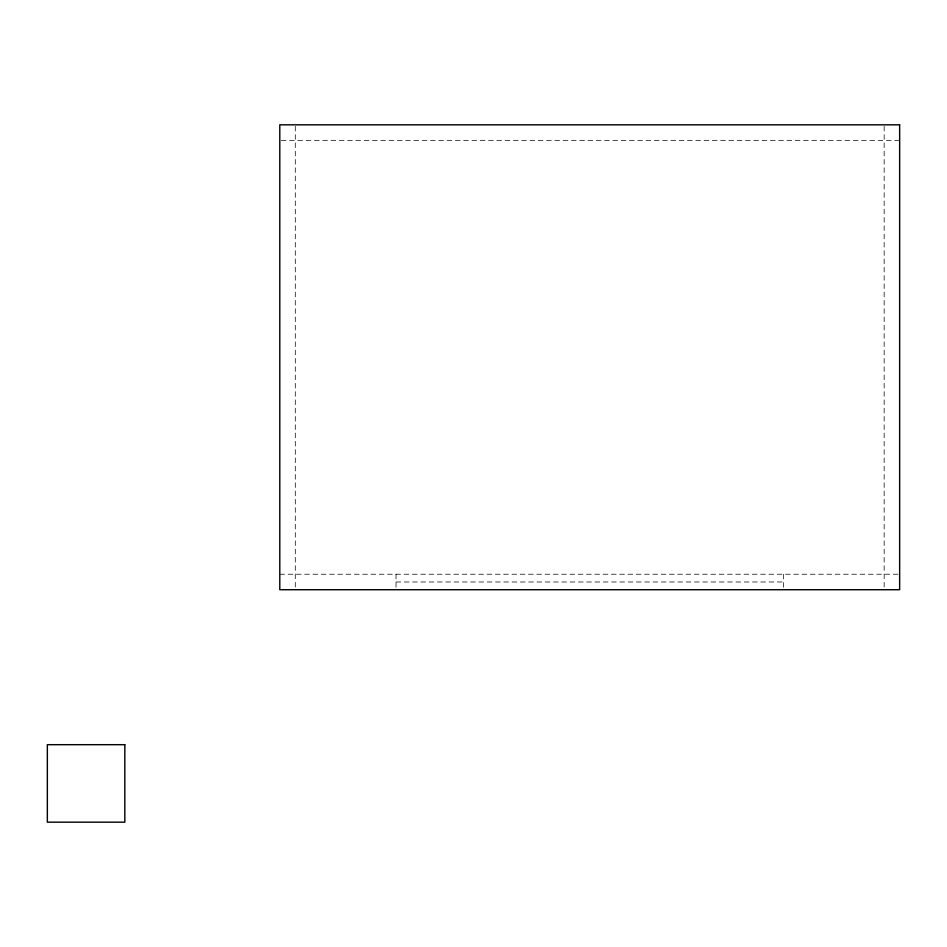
<?xml version="1.0" encoding="UTF-8"?>
<svg xmlns="http://www.w3.org/2000/svg" width="947" height="947" viewBox="0 0 947 947"><rect width="100%" height="100%" fill="white"/><g stroke="black" fill="none" stroke-linecap="round" stroke-linejoin="round"><path stroke-width="0.71" stroke-dasharray="4.74 3.55" d="M281.271 140.334L899.65 140.334M279.791 574.225L898.182 574.225M396.024 581.979L783.429 581.979M884.155 126.306L884.155 588.253M783.429 574.225L783.429 588.312M396.024 574.225L396.024 588.312M295.286 126.306L295.286 588.253"/><path stroke-width="1.42" d="M899.65 124.826L279.791 124.826L279.791 589.721L899.65 589.721L899.65 124.826M124.826 744.685L47.35 744.685L47.35 822.174L124.826 822.174L124.826 744.685"/></g></svg>
